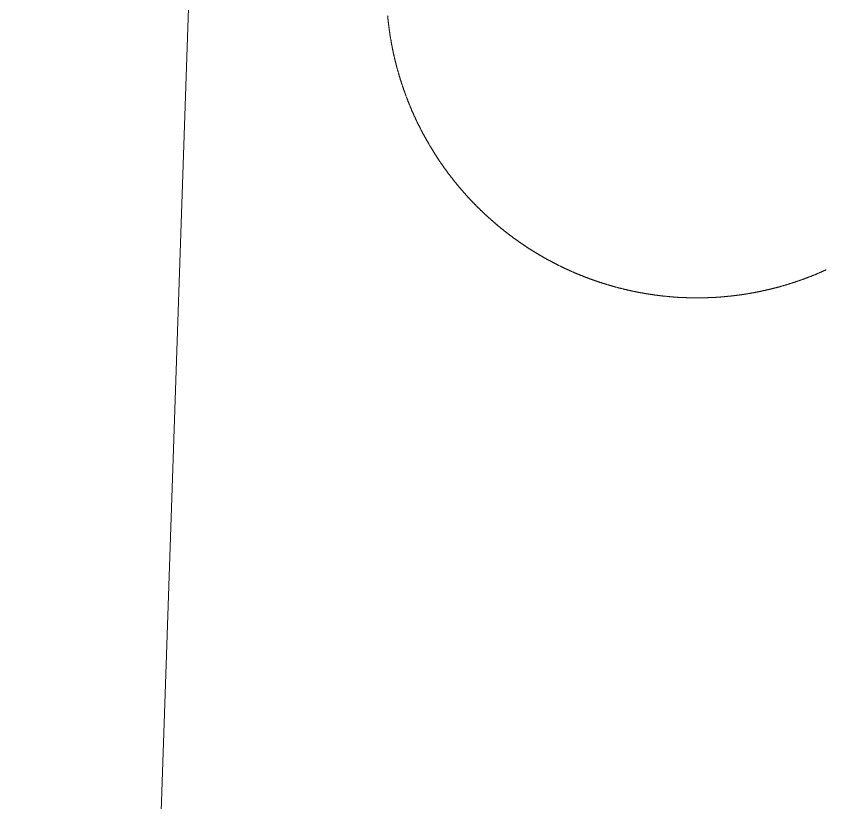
# Model space of a CAD drawing. Header units: millimetres. Extents: x -1000 to 1437, y -200 to 1019.
# Drawn here: x 694.5 to 798.7, y 601.5 to 702.7 of the extents above; entities that cross this region are included whole.
import ezdxf

# ---------------------------------------------------------------- set-up
doc = ezdxf.new("R2010")
doc.units = ezdxf.units.MM
doc.layers.get('0').update_dxf_attribs({"linetype": 'CONTINUOUS', "lineweight": 5, "true_color": 0xffffff})

# ---------------------------------------------------------------- blocks, each defined once
blk = doc.blocks.new('PAD004_CS')
at = {"color": 0}
blk.add_line((-732.5, -175), (0, -200), dxfattribs=at)
blk.add_lwpolyline([(-616.11, -95.74), (-616.09, -95.78), (-616.07, -95.83), (-616.05, -95.87), (-616.03, -95.92), (-616.01, -95.97), (-615.99, -96.01), (-615.97, -96.06), (-615.95, -96.1), (-615.93, -96.15), (-615.91, -96.19), (-615.89, -96.24), (-615.87, -96.29), (-615.85, -96.33), (-615.83, -96.38), (-615.81, -96.42), (-615.79, -96.47), (-615.77, -96.51), (-615.75, -96.56), (-615.73, -96.61), (-615.71, -96.65), (-615.69, -96.7), (-615.67, -96.74), (-615.65, -96.79), (-615.63, -96.84), (-615.61, -96.88), (-615.59, -96.93), (-615.57, -96.98), (-615.55, -97.02), (-615.53, -97.07), (-615.52, -97.11), (-615.5, -97.16), (-615.48, -97.21), (-615.46, -97.25), (-615.44, -97.3), (-615.42, -97.35), (-615.4, -97.39), (-615.38, -97.44), (-615.37, -97.48), (-615.35, -97.53), (-615.33, -97.58), (-615.31, -97.62), (-615.29, -97.67), (-615.27, -97.72), (-615.25, -97.76), (-615.24, -97.81), (-615.22, -97.86), (-615.2, -97.9), (-615.18, -97.95), (-615.16, -98), (-615.15, -98.04), (-615.13, -98.09), (-615.11, -98.14), (-615.09, -98.18), (-615.08, -98.23), (-615.06, -98.28), (-615.04, -98.32), (-615.02, -98.37), (-615.01, -98.42), (-614.99, -98.46), (-614.97, -98.51), (-614.95, -98.56), (-614.94, -98.6), (-614.92, -98.65), (-614.9, -98.7), (-614.88, -98.75), (-614.87, -98.79), (-614.85, -98.84), (-614.83, -98.89), (-614.82, -98.93), (-614.8, -98.98), (-614.78, -99.03), (-614.77, -99.08), (-614.75, -99.12), (-614.73, -99.17), (-614.72, -99.22), (-614.7, -99.26), (-614.68, -99.31), (-614.67, -99.36), (-614.65, -99.41), (-614.64, -99.45), (-614.62, -99.5), (-614.6, -99.55), (-614.59, -99.6), (-614.57, -99.64), (-614.56, -99.69), (-614.54, -99.74), (-614.52, -99.79), (-614.51, -99.83), (-614.49, -99.88), (-614.48, -99.93), (-614.46, -99.98), (-614.45, -100.02), (-614.43, -100.07), (-614.42, -100.12), (-614.4, -100.17), (-614.39, -100.21), (-614.37, -100.26), (-614.36, -100.31), (-614.34, -100.36), (-614.33, -100.4), (-614.31, -100.45), (-614.3, -100.5), (-614.28, -100.55), (-614.27, -100.6), (-614.25, -100.64), (-614.24, -100.69), (-614.22, -100.74), (-614.21, -100.79), (-614.19, -100.83), (-614.18, -100.88), (-614.17, -100.93), (-614.15, -100.98), (-614.14, -101.03), (-614.12, -101.07), (-614.11, -101.12), (-614.09, -101.17), (-614.08, -101.22), (-614.07, -101.27), (-614.05, -101.31), (-614.04, -101.36), (-614.03, -101.41), (-614.01, -101.46), (-614, -101.51), (-613.98, -101.55), (-613.97, -101.6), (-613.96, -101.65), (-613.94, -101.7), (-613.93, -101.75), (-613.92, -101.8), (-613.9, -101.84), (-613.89, -101.89), (-613.88, -101.94), (-613.87, -101.99), (-613.85, -102.04), (-613.84, -102.09), (-613.83, -102.13), (-613.81, -102.18), (-613.8, -102.23), (-613.79, -102.28), (-613.78, -102.33), (-613.76, -102.38), (-613.75, -102.42), (-613.74, -102.47), (-613.73, -102.52), (-613.71, -102.57), (-613.7, -102.62), (-613.69, -102.67), (-613.68, -102.71), (-613.67, -102.76), (-613.65, -102.81), (-613.64, -102.86), (-613.63, -102.91), (-613.62, -102.96), (-613.61, -103.01), (-613.6, -103.05), (-613.58, -103.1), (-613.57, -103.15), (-613.56, -103.2), (-613.55, -103.25), (-613.54, -103.3), (-613.53, -103.35), (-613.52, -103.4), (-613.5, -103.44), (-613.49, -103.49), (-613.48, -103.54), (-613.47, -103.59), (-613.46, -103.64), (-613.45, -103.69), (-613.44, -103.74), (-613.43, -103.79), (-613.42, -103.83), (-613.41, -103.88), (-613.4, -103.93), (-613.39, -103.98), (-613.37, -104.03), (-613.36, -104.08), (-613.35, -104.13), (-613.34, -104.18), (-613.33, -104.23), (-613.32, -104.27), (-613.31, -104.32), (-613.3, -104.37), (-613.29, -104.42), (-613.28, -104.47), (-613.27, -104.52), (-613.26, -104.57), (-613.25, -104.62), (-613.24, -104.67), (-613.24, -104.72), (-613.23, -104.77), (-613.22, -104.81), (-613.21, -104.86), (-613.2, -104.91), (-613.19, -104.96), (-613.18, -105.01), (-613.17, -105.06), (-613.16, -105.11), (-613.15, -105.16), (-613.14, -105.21), (-613.13, -105.26), (-613.13, -105.31), (-613.12, -105.36), (-613.11, -105.4), (-613.1, -105.45), (-613.09, -105.5), (-613.08, -105.55), (-613.07, -105.6), (-613.07, -105.65), (-613.06, -105.7), (-613.05, -105.75), (-613.04, -105.8), (-613.03, -105.85), (-613.02, -105.9), (-613.02, -105.95), (-613.01, -106), (-613, -106.05), (-612.99, -106.09), (-612.98, -106.14), (-612.98, -106.19), (-612.97, -106.24), (-612.96, -106.29), (-612.95, -106.34), (-612.95, -106.39), (-612.94, -106.44), (-612.93, -106.49), (-612.92, -106.54), (-612.92, -106.59), (-612.91, -106.64), (-612.9, -106.69), (-612.9, -106.74), (-612.89, -106.79), (-612.88, -106.84), (-612.88, -106.89), (-612.87, -106.94), (-612.86, -106.99), (-612.85, -107.03), (-612.85, -107.08), (-612.84, -107.13), (-612.84, -107.18), (-612.83, -107.23), (-612.82, -107.28), (-612.82, -107.33), (-612.81, -107.38), (-612.8, -107.43), (-612.8, -107.48), (-612.79, -107.53), (-612.79, -107.58), (-612.78, -107.63), (-612.77, -107.68), (-612.77, -107.73), (-612.76, -107.78), (-612.76, -107.83), (-612.75, -107.88), (-612.75, -107.93), (-612.74, -107.98), (-612.73, -108.03), (-612.73, -108.08), (-612.72, -108.13), (-612.72, -108.18), (-612.71, -108.23), (-612.71, -108.28), (-612.7, -108.33), (-612.7, -108.38), (-612.69, -108.43), (-612.69, -108.48), (-612.68, -108.52), (-612.68, -108.57), (-612.67, -108.62), (-612.67, -108.67), (-612.66, -108.72), (-612.66, -108.77), (-612.66, -108.82), (-612.65, -108.87), (-612.65, -108.92), (-612.64, -108.97), (-612.64, -109.02), (-612.63, -109.07), (-612.63, -109.12), (-612.63, -109.17), (-612.62, -109.22), (-612.62, -109.27), (-612.61, -109.32), (-612.61, -109.37), (-612.61, -109.42), (-612.6, -109.47), (-612.6, -109.52), (-612.6, -109.57), (-612.59, -109.62), (-612.59, -109.67), (-612.59, -109.72), (-612.58, -109.77), (-612.58, -109.82), (-612.58, -109.87), (-612.57, -109.92), (-612.57, -109.97), (-612.57, -110.02), (-612.57, -110.07), (-612.56, -110.12), (-612.56, -110.17), (-612.56, -110.22), (-612.55, -110.27), (-612.55, -110.32), (-612.55, -110.37), (-612.55, -110.42), (-612.54, -110.47), (-612.54, -110.52), (-612.54, -110.57), (-612.54, -110.62), (-612.54, -110.67), (-612.53, -110.72), (-612.53, -110.77), (-612.53, -110.82), (-612.53, -110.87), (-612.53, -110.92), (-612.52, -110.97), (-612.52, -111.02), (-612.52, -111.07), (-612.52, -111.12), (-612.52, -111.17), (-612.52, -111.22), (-612.51, -111.27), (-612.51, -111.32), (-612.51, -111.37), (-612.51, -111.42), (-612.51, -111.47), (-612.51, -111.52), (-612.51, -111.57), (-612.51, -111.62), (-612.51, -111.67), (-612.5, -111.72), (-612.5, -111.77), (-612.5, -111.82), (-612.5, -111.87), (-612.5, -111.92), (-612.5, -111.97), (-612.5, -112.02), (-612.5, -112.07), (-612.5, -112.12), (-612.5, -112.17), (-612.5, -112.22), (-612.5, -112.27), (-612.5, -112.32), (-612.5, -112.37), (-612.5, -112.42), (-612.5, -112.47), (-612.5, -112.52), (-612.5, -112.57), (-612.5, -112.62), (-612.5, -112.67), (-612.5, -112.72), (-612.5, -112.77), (-612.5, -112.82), (-612.5, -112.87), (-612.5, -112.92), (-612.5, -112.97), (-612.51, -113.02), (-612.51, -113.07), (-612.51, -113.12), (-612.51, -113.17), (-612.51, -113.22), (-612.51, -113.27), (-612.51, -113.32), (-612.51, -113.37), (-612.51, -113.42), (-612.52, -113.47), (-612.52, -113.52), (-612.52, -113.57), (-612.52, -113.62), (-612.52, -113.67), (-612.52, -113.72), (-612.53, -113.77), (-612.53, -113.82), (-612.53, -113.87), (-612.53, -113.92), (-612.53, -113.97), (-612.53, -114.02), (-612.54, -114.07), (-612.54, -114.12), (-612.54, -114.17), (-612.54, -114.22), (-612.55, -114.27), (-612.55, -114.32), (-612.55, -114.37), (-612.55, -114.42), (-612.56, -114.47), (-612.56, -114.52), (-612.56, -114.57), (-612.56, -114.62), (-612.57, -114.67), (-612.57, -114.72), (-612.57, -114.77), (-612.58, -114.82), (-612.58, -114.87), (-612.58, -114.92), (-612.59, -114.97), (-612.59, -115.02), (-612.59, -115.07), (-612.6, -115.12), (-612.6, -115.17), (-612.6, -115.22), (-612.61, -115.27), (-612.61, -115.32), (-612.61, -115.37), (-612.62, -115.42), (-612.62, -115.47), (-612.63, -115.52), (-612.63, -115.57), (-612.63, -115.62), (-612.64, -115.67), (-612.64, -115.71), (-612.65, -115.76), (-612.65, -115.81), (-612.65, -115.86), (-612.66, -115.91), (-612.66, -115.96), (-612.67, -116.01), (-612.67, -116.06), (-612.68, -116.11), (-612.68, -116.16), (-612.69, -116.21), (-612.69, -116.26), (-612.7, -116.31), (-612.7, -116.36), (-612.71, -116.41), (-612.71, -116.46), (-612.72, -116.51), (-612.72, -116.56), (-612.73, -116.61), (-612.73, -116.66), (-612.74, -116.71), (-612.74, -116.76), (-612.75, -116.81), (-612.75, -116.86), (-612.76, -116.91), (-612.77, -116.96), (-612.77, -117.01), (-612.78, -117.06), (-612.78, -117.11), (-612.79, -117.16), (-612.8, -117.21), (-612.8, -117.26), (-612.81, -117.31), (-612.81, -117.36), (-612.82, -117.41), (-612.83, -117.46), (-612.83, -117.5), (-612.84, -117.55), (-612.85, -117.6), (-612.85, -117.65), (-612.86, -117.7), (-612.87, -117.75), (-612.87, -117.8), (-612.88, -117.85), (-612.89, -117.9), (-612.89, -117.95), (-612.9, -118), (-612.91, -118.05), (-612.92, -118.1), (-612.92, -118.15), (-612.93, -118.2), (-612.94, -118.25), (-612.94, -118.3), (-612.95, -118.35), (-612.96, -118.4), (-612.97, -118.45), (-612.97, -118.49), (-612.98, -118.54), (-612.99, -118.59), (-613, -118.64), (-613.01, -118.69), (-613.01, -118.74), (-613.02, -118.79), (-613.03, -118.84), (-613.04, -118.89), (-613.05, -118.94), (-613.05, -118.99), (-613.06, -119.04), (-613.07, -119.09), (-613.08, -119.14), (-613.09, -119.19), (-613.1, -119.23), (-613.11, -119.28), (-613.11, -119.33), (-613.12, -119.38), (-613.13, -119.43), (-613.14, -119.48), (-613.15, -119.53), (-613.16, -119.58), (-613.17, -119.63), (-613.18, -119.68), (-613.19, -119.73), (-613.2, -119.78), (-613.2, -119.82), (-613.21, -119.87), (-613.22, -119.92), (-613.23, -119.97), (-613.24, -120.02), (-613.25, -120.07), (-613.26, -120.12), (-613.27, -120.17), (-613.28, -120.22), (-613.29, -120.27), (-613.3, -120.32), (-613.31, -120.36), (-613.32, -120.41), (-613.33, -120.46), (-613.34, -120.51), (-613.35, -120.56), (-613.36, -120.61), (-613.37, -120.66), (-613.38, -120.71), (-613.39, -120.76), (-613.4, -120.8), (-613.41, -120.85), (-613.42, -120.9), (-613.44, -120.95), (-613.45, -121), (-613.46, -121.05), (-613.47, -121.1), (-613.48, -121.15), (-613.49, -121.2), (-613.5, -121.24), (-613.51, -121.29), (-613.52, -121.34), (-613.53, -121.39), (-613.55, -121.44), (-613.56, -121.49), (-613.57, -121.54), (-613.58, -121.58), (-613.59, -121.63), (-613.6, -121.68), (-613.62, -121.73), (-613.63, -121.78), (-613.64, -121.83), (-613.65, -121.88), (-613.66, -121.93), (-613.67, -121.97), (-613.69, -122.02), (-613.7, -122.07), (-613.71, -122.12), (-613.72, -122.17), (-613.74, -122.22), (-613.75, -122.26), (-613.76, -122.31), (-613.77, -122.36), (-613.79, -122.41), (-613.8, -122.46), (-613.81, -122.51), (-613.82, -122.55), (-613.84, -122.6), (-613.85, -122.65), (-613.86, -122.7), (-613.87, -122.75), (-613.89, -122.8), (-613.9, -122.84), (-613.91, -122.89), (-613.93, -122.94), (-613.94, -122.99), (-613.95, -123.04), (-613.97, -123.09), (-613.98, -123.13), (-613.99, -123.18), (-614.01, -123.23), (-614.02, -123.28), (-614.04, -123.33), (-614.05, -123.37), (-614.06, -123.42), (-614.08, -123.47), (-614.09, -123.52), (-614.1, -123.57), (-614.12, -123.61), (-614.13, -123.66), (-614.15, -123.71), (-614.16, -123.76), (-614.18, -123.81), (-614.19, -123.85), (-614.2, -123.9), (-614.22, -123.95), (-614.23, -124), (-614.25, -124.05), (-614.26, -124.09), (-614.28, -124.14), (-614.29, -124.19), (-614.31, -124.24), (-614.32, -124.28), (-614.34, -124.33), (-614.35, -124.38), (-614.37, -124.43), (-614.38, -124.48), (-614.4, -124.52), (-614.41, -124.57), (-614.43, -124.62), (-614.44, -124.67), (-614.46, -124.71), (-614.47, -124.76), (-614.49, -124.81), (-614.5, -124.86), (-614.52, -124.9), (-614.54, -124.95), (-614.55, -125), (-614.57, -125.05), (-614.58, -125.09), (-614.6, -125.14), (-614.62, -125.19), (-614.63, -125.24), (-614.65, -125.28), (-614.66, -125.33), (-614.68, -125.38), (-614.7, -125.42), (-614.71, -125.47), (-614.73, -125.52), (-614.75, -125.57), (-614.76, -125.61), (-614.78, -125.66), (-614.8, -125.71), (-614.81, -125.75), (-614.83, -125.8), (-614.85, -125.85), (-614.86, -125.9), (-614.88, -125.94), (-614.9, -125.99), (-614.91, -126.04), (-614.93, -126.08), (-614.95, -126.13), (-614.97, -126.18), (-614.98, -126.22), (-615, -126.27), (-615.02, -126.32), (-615.04, -126.37), (-615.05, -126.41), (-615.07, -126.46), (-615.09, -126.51), (-615.11, -126.55), (-615.12, -126.6), (-615.14, -126.65), (-615.16, -126.69), (-615.18, -126.74), (-615.2, -126.79), (-615.21, -126.83), (-615.23, -126.88), (-615.25, -126.93), (-615.27, -126.97), (-615.29, -127.02), (-615.3, -127.07), (-615.32, -127.11), (-615.34, -127.16), (-615.36, -127.2), (-615.38, -127.25), (-615.4, -127.3), (-615.42, -127.34), (-615.43, -127.39), (-615.45, -127.44), (-615.47, -127.48), (-615.49, -127.53), (-615.51, -127.58), (-615.53, -127.62), (-615.55, -127.67), (-615.57, -127.71), (-615.59, -127.76), (-615.61, -127.81), (-615.63, -127.85), (-615.65, -127.9), (-615.66, -127.94), (-615.68, -127.99), (-615.7, -128.04), (-615.72, -128.08), (-615.74, -128.13), (-615.76, -128.17), (-615.78, -128.22), (-615.8, -128.27), (-615.82, -128.31), (-615.84, -128.36), (-615.86, -128.4), (-615.88, -128.45), (-615.9, -128.5), (-615.92, -128.54), (-615.94, -128.59), (-615.96, -128.63), (-615.98, -128.68), (-616, -128.72), (-616.02, -128.77), (-616.05, -128.81), (-616.07, -128.86), (-616.09, -128.91), (-616.11, -128.95), (-616.13, -129), (-616.15, -129.04), (-616.17, -129.09), (-616.19, -129.13), (-616.21, -129.18), (-616.23, -129.22), (-616.25, -129.27), (-616.28, -129.31), (-616.3, -129.36), (-616.32, -129.4), (-616.34, -129.45), (-616.36, -129.5), (-616.38, -129.54), (-616.4, -129.59), (-616.42, -129.63), (-616.45, -129.68), (-616.47, -129.72), (-616.49, -129.77), (-616.51, -129.81), (-616.53, -129.86), (-616.56, -129.9), (-616.58, -129.95), (-616.6, -129.99), (-616.62, -130.04), (-616.64, -130.08), (-616.67, -130.13), (-616.69, -130.17), (-616.71, -130.21), (-616.73, -130.26), (-616.76, -130.3), (-616.78, -130.35), (-616.8, -130.39), (-616.82, -130.44), (-616.85, -130.48), (-616.87, -130.53), (-616.89, -130.57), (-616.91, -130.62), (-616.94, -130.66), (-616.96, -130.7), (-616.98, -130.75), (-617.01, -130.79), (-617.03, -130.84), (-617.05, -130.88), (-617.07, -130.93), (-617.1, -130.97), (-617.12, -131.02), (-617.14, -131.06), (-617.17, -131.1), (-617.19, -131.15), (-617.22, -131.19), (-617.24, -131.24), (-617.26, -131.28), (-617.29, -131.32), (-617.31, -131.37), (-617.33, -131.41), (-617.36, -131.46), (-617.38, -131.5), (-617.41, -131.54), (-617.43, -131.59), (-617.45, -131.63), (-617.48, -131.68), (-617.5, -131.72), (-617.53, -131.76), (-617.55, -131.81), (-617.57, -131.85), (-617.6, -131.89), (-617.62, -131.94), (-617.65, -131.98), (-617.67, -132.02), (-617.7, -132.07), (-617.72, -132.11), (-617.75, -132.15), (-617.77, -132.2), (-617.8, -132.24), (-617.82, -132.29), (-617.85, -132.33), (-617.87, -132.37), (-617.9, -132.42), (-617.92, -132.46), (-617.95, -132.5), (-617.97, -132.54), (-618, -132.59), (-618.02, -132.63), (-618.05, -132.67), (-618.07, -132.72), (-618.1, -132.76), (-618.12, -132.8), (-618.15, -132.85), (-618.18, -132.89), (-618.2, -132.93), (-618.23, -132.97), (-618.25, -133.02), (-618.28, -133.06), (-618.3, -133.1), (-618.33, -133.15), (-618.36, -133.19), (-618.38, -133.23), (-618.41, -133.27), (-618.43, -133.32), (-618.46, -133.36), (-618.49, -133.4), (-618.51, -133.44), (-618.54, -133.49), (-618.57, -133.53), (-618.59, -133.57), (-618.62, -133.61), (-618.65, -133.66), (-618.67, -133.7), (-618.7, -133.74), (-618.73, -133.78), (-618.75, -133.82), (-618.78, -133.87), (-618.81, -133.91), (-618.83, -133.95), (-618.86, -133.99), (-618.89, -134.04), (-618.91, -134.08), (-618.94, -134.12), (-618.97, -134.16), (-619, -134.2), (-619.02, -134.25), (-619.05, -134.29), (-619.08, -134.33), (-619.11, -134.37), (-619.13, -134.41), (-619.16, -134.45), (-619.19, -134.5), (-619.22, -134.54), (-619.24, -134.58), (-619.27, -134.62), (-619.3, -134.66), (-619.33, -134.7), (-619.36, -134.74), (-619.38, -134.79), (-619.41, -134.83), (-619.44, -134.87), (-619.47, -134.91), (-619.5, -134.95), (-619.53, -134.99), (-619.55, -135.03), (-619.58, -135.08), (-619.61, -135.12), (-619.64, -135.16), (-619.67, -135.2), (-619.7, -135.24), (-619.72, -135.28), (-619.75, -135.32), (-619.78, -135.36), (-619.81, -135.4), (-619.84, -135.44), (-619.87, -135.48), (-619.9, -135.53), (-619.93, -135.57), (-619.96, -135.61), (-619.98, -135.65), (-620.01, -135.69), (-620.04, -135.73), (-620.07, -135.77), (-620.1, -135.81), (-620.13, -135.85), (-620.16, -135.89), (-620.19, -135.93), (-620.22, -135.97), (-620.25, -136.01), (-620.28, -136.05), (-620.31, -136.09), (-620.34, -136.13), (-620.37, -136.17), (-620.4, -136.21), (-620.43, -136.25), (-620.46, -136.29), (-620.49, -136.33), (-620.52, -136.37), (-620.55, -136.41), (-620.58, -136.45), (-620.61, -136.49), (-620.64, -136.53), (-620.67, -136.57), (-620.7, -136.61), (-620.73, -136.65), (-620.76, -136.69), (-620.79, -136.73), (-620.82, -136.77), (-620.85, -136.81), (-620.88, -136.85), (-620.91, -136.89), (-620.94, -136.93), (-620.97, -136.97), (-621, -137.01), (-621.03, -137.05), (-621.07, -137.09), (-621.1, -137.13), (-621.13, -137.17), (-621.16, -137.2), (-621.19, -137.24), (-621.22, -137.28), (-621.25, -137.32), (-621.28, -137.36), (-621.31, -137.4), (-621.35, -137.44), (-621.38, -137.48), (-621.41, -137.52), (-621.44, -137.56), (-621.47, -137.59), (-621.5, -137.63), (-621.53, -137.67), (-621.57, -137.71), (-621.6, -137.75), (-621.63, -137.79), (-621.66, -137.83), (-621.69, -137.86), (-621.73, -137.9), (-621.76, -137.94), (-621.79, -137.98), (-621.82, -138.02), (-621.85, -138.06), (-621.89, -138.1), (-621.92, -138.13), (-621.95, -138.17), (-621.98, -138.21), (-622.01, -138.25), (-622.05, -138.29), (-622.08, -138.32), (-622.11, -138.36), (-622.14, -138.4), (-622.18, -138.44), (-622.21, -138.48), (-622.24, -138.51), (-622.28, -138.55), (-622.31, -138.59), (-622.34, -138.63), (-622.37, -138.66), (-622.41, -138.7), (-622.44, -138.74), (-622.47, -138.78), (-622.51, -138.81), (-622.54, -138.85), (-622.57, -138.89), (-622.61, -138.93), (-622.64, -138.96), (-622.67, -139), (-622.71, -139.04), (-622.74, -139.08), (-622.77, -139.11), (-622.81, -139.15), (-622.84, -139.19), (-622.87, -139.22), (-622.91, -139.26), (-622.94, -139.3), (-622.97, -139.34), (-623.01, -139.37), (-623.04, -139.41), (-623.07, -139.45), (-623.11, -139.48), (-623.14, -139.52), (-623.18, -139.56), (-623.21, -139.59), (-623.24, -139.63), (-623.28, -139.67), (-623.31, -139.7), (-623.35, -139.74), (-623.38, -139.78), (-623.42, -139.81), (-623.45, -139.85), (-623.48, -139.88), (-623.52, -139.92), (-623.55, -139.96), (-623.59, -139.99), (-623.62, -140.03), (-623.66, -140.07), (-623.69, -140.1), (-623.73, -140.14), (-623.76, -140.17), (-623.8, -140.21), (-623.83, -140.25), (-623.87, -140.28), (-623.9, -140.32), (-623.94, -140.35), (-623.97, -140.39), (-624.01, -140.42), (-624.04, -140.46), (-624.08, -140.49), (-624.11, -140.53), (-624.15, -140.57), (-624.18, -140.6), (-624.22, -140.64), (-624.25, -140.67), (-624.29, -140.71), (-624.32, -140.74), (-624.36, -140.78), (-624.39, -140.81), (-624.43, -140.85), (-624.47, -140.88), (-624.5, -140.92), (-624.54, -140.95), (-624.57, -140.99), (-624.61, -141.02), (-624.64, -141.06), (-624.68, -141.09), (-624.72, -141.13), (-624.75, -141.16), (-624.79, -141.2), (-624.82, -141.23), (-624.86, -141.27), (-624.9, -141.3), (-624.93, -141.33), (-624.97, -141.37), (-625.01, -141.4), (-625.04, -141.44), (-625.08, -141.47), (-625.11, -141.51), (-625.15, -141.54), (-625.19, -141.57), (-625.22, -141.61), (-625.26, -141.64), (-625.3, -141.68), (-625.33, -141.71), (-625.37, -141.75), (-625.41, -141.78), (-625.44, -141.81), (-625.48, -141.85), (-625.52, -141.88), (-625.56, -141.91), (-625.59, -141.95), (-625.63, -141.98), (-625.67, -142.01), (-625.7, -142.05), (-625.74, -142.08), (-625.78, -142.12), (-625.82, -142.15), (-625.85, -142.18), (-625.89, -142.22), (-625.93, -142.25), (-625.96, -142.28), (-626, -142.31), (-626.04, -142.35), (-626.08, -142.38), (-626.11, -142.41), (-626.15, -142.45), (-626.19, -142.48), (-626.23, -142.51), (-626.26, -142.55), (-626.3, -142.58), (-626.34, -142.61), (-626.38, -142.64), (-626.42, -142.68), (-626.45, -142.71), (-626.49, -142.74), (-626.53, -142.77), (-626.57, -142.81), (-626.61, -142.84), (-626.64, -142.87), (-626.68, -142.9), (-626.72, -142.94), (-626.76, -142.97), (-626.8, -143), (-626.84, -143.03), (-626.87, -143.06), (-626.91, -143.1), (-626.95, -143.13), (-626.99, -143.16), (-627.03, -143.19), (-627.07, -143.22), (-627.11, -143.26), (-627.14, -143.29), (-627.18, -143.32), (-627.22, -143.35), (-627.26, -143.38), (-627.3, -143.41), (-627.34, -143.45), (-627.38, -143.48), (-627.42, -143.51), (-627.45, -143.54), (-627.49, -143.57), (-627.53, -143.6), (-627.57, -143.63), (-627.61, -143.66), (-627.65, -143.7), (-627.69, -143.73), (-627.73, -143.76), (-627.77, -143.79), (-627.81, -143.82), (-627.85, -143.85), (-627.89, -143.88), (-627.93, -143.91), (-627.96, -143.94), (-628, -143.97), (-628.04, -144), (-628.08, -144.03), (-628.12, -144.06), (-628.16, -144.09), (-628.2, -144.13), (-628.24, -144.16), (-628.28, -144.19), (-628.32, -144.22), (-628.36, -144.25), (-628.4, -144.28), (-628.44, -144.31), (-628.48, -144.34), (-628.52, -144.37), (-628.56, -144.4), (-628.6, -144.43), (-628.64, -144.46), (-628.68, -144.49), (-628.72, -144.52), (-628.76, -144.55), (-628.8, -144.58), (-628.84, -144.6), (-628.88, -144.63), (-628.92, -144.66), (-628.96, -144.69), (-629, -144.72), (-629.04, -144.75), (-629.08, -144.78), (-629.13, -144.81), (-629.17, -144.84), (-629.21, -144.87), (-629.25, -144.9), (-629.29, -144.93), (-629.33, -144.96), (-629.37, -144.98), (-629.41, -145.01), (-629.45, -145.04), (-629.49, -145.07), (-629.53, -145.1), (-629.57, -145.13), (-629.62, -145.16), (-629.66, -145.19), (-629.7, -145.21), (-629.74, -145.24), (-629.78, -145.27), (-629.82, -145.3), (-629.86, -145.33), (-629.9, -145.36), (-629.94, -145.38), (-629.99, -145.41), (-630.03, -145.44), (-630.07, -145.47), (-630.11, -145.5), (-630.15, -145.53), (-630.19, -145.55), (-630.23, -145.58), (-630.28, -145.61), (-630.32, -145.64), (-630.36, -145.66), (-630.4, -145.69), (-630.44, -145.72), (-630.48, -145.75), (-630.53, -145.77), (-630.57, -145.8), (-630.61, -145.83), (-630.65, -145.86), (-630.69, -145.88), (-630.74, -145.91), (-630.78, -145.94), (-630.82, -145.97), (-630.86, -145.99), (-630.9, -146.02), (-630.95, -146.05), (-630.99, -146.07), (-631.03, -146.1), (-631.07, -146.13), (-631.11, -146.15), (-631.16, -146.18), (-631.2, -146.21), (-631.24, -146.23), (-631.28, -146.26), (-631.33, -146.29), (-631.37, -146.31), (-631.41, -146.34), (-631.45, -146.37), (-631.5, -146.39), (-631.54, -146.42), (-631.58, -146.44), (-631.62, -146.47), (-631.67, -146.5), (-631.71, -146.52), (-631.75, -146.55), (-631.79, -146.57), (-631.84, -146.6), (-631.88, -146.63), (-631.92, -146.65), (-631.97, -146.68), (-632.01, -146.7), (-632.05, -146.73), (-632.09, -146.75), (-632.14, -146.78), (-632.18, -146.81), (-632.22, -146.83), (-632.27, -146.86), (-632.31, -146.88), (-632.35, -146.91), (-632.4, -146.93), (-632.44, -146.96), (-632.48, -146.98), (-632.53, -147.01), (-632.57, -147.03), (-632.61, -147.06), (-632.66, -147.08), (-632.7, -147.11), (-632.74, -147.13), (-632.79, -147.16), (-632.83, -147.18), (-632.87, -147.2), (-632.92, -147.23), (-632.96, -147.25), (-633, -147.28), (-633.05, -147.3), (-633.09, -147.33), (-633.14, -147.35), (-633.18, -147.38), (-633.22, -147.4), (-633.27, -147.42), (-633.31, -147.45), (-633.35, -147.47), (-633.4, -147.5), (-633.44, -147.52), (-633.49, -147.54), (-633.53, -147.57), (-633.57, -147.59), (-633.62, -147.61), (-633.66, -147.64), (-633.71, -147.66), (-633.75, -147.68), (-633.8, -147.71), (-633.84, -147.73), (-633.88, -147.75), (-633.93, -147.78), (-633.97, -147.8), (-634.02, -147.82), (-634.06, -147.85), (-634.11, -147.87), (-634.15, -147.89), (-634.19, -147.92), (-634.24, -147.94), (-634.28, -147.96), (-634.33, -147.98), (-634.37, -148.01), (-634.42, -148.03), (-634.46, -148.05), (-634.51, -148.08), (-634.55, -148.1), (-634.6, -148.12), (-634.64, -148.14), (-634.69, -148.16), (-634.73, -148.19), (-634.77, -148.21), (-634.82, -148.23), (-634.86, -148.25), (-634.91, -148.28), (-634.95, -148.3), (-635, -148.32), (-635.04, -148.34), (-635.09, -148.36), (-635.13, -148.38), (-635.18, -148.41), (-635.22, -148.43), (-635.27, -148.45), (-635.31, -148.47), (-635.36, -148.49), (-635.4, -148.51), (-635.45, -148.54), (-635.5, -148.56), (-635.54, -148.58), (-635.59, -148.6), (-635.63, -148.62), (-635.68, -148.64), (-635.72, -148.66), (-635.77, -148.68), (-635.81, -148.7), (-635.86, -148.72), (-635.9, -148.75), (-635.95, -148.77), (-635.99, -148.79), (-636.04, -148.81), (-636.09, -148.83), (-636.13, -148.85), (-636.18, -148.87), (-636.22, -148.89), (-636.27, -148.91), (-636.31, -148.93), (-636.36, -148.95), (-636.41, -148.97), (-636.45, -148.99), (-636.5, -149.01), (-636.54, -149.03), (-636.59, -149.05), (-636.63, -149.07), (-636.68, -149.09), (-636.73, -149.11), (-636.77, -149.13), (-636.82, -149.15), (-636.86, -149.17), (-636.91, -149.19), (-636.96, -149.21), (-637, -149.23), (-637.05, -149.25), (-637.1, -149.27), (-637.14, -149.28), (-637.19, -149.3), (-637.23, -149.32), (-637.28, -149.34), (-637.33, -149.36), (-637.37, -149.38), (-637.42, -149.4), (-637.46, -149.42), (-637.51, -149.44), (-637.56, -149.46), (-637.6, -149.47), (-637.65, -149.49), (-637.7, -149.51), (-637.74, -149.53), (-637.79, -149.55), (-637.84, -149.57), (-637.88, -149.58), (-637.93, -149.6), (-637.98, -149.62), (-638.02, -149.64), (-638.07, -149.66), (-638.12, -149.68), (-638.16, -149.69), (-638.21, -149.71), (-638.26, -149.73), (-638.3, -149.75), (-638.35, -149.76), (-638.4, -149.78), (-638.44, -149.8), (-638.49, -149.82), (-638.54, -149.83), (-638.58, -149.85), (-638.63, -149.87), (-638.68, -149.89), (-638.72, -149.9), (-638.77, -149.92), (-638.82, -149.94), (-638.87, -149.96), (-638.91, -149.97), (-638.96, -149.99), (-639.01, -150.01), (-639.05, -150.02), (-639.1, -150.04), (-639.15, -150.06), (-639.19, -150.07), (-639.24, -150.09), (-639.29, -150.11), (-639.34, -150.12), (-639.38, -150.14), (-639.43, -150.16), (-639.48, -150.17), (-639.53, -150.19), (-639.57, -150.2), (-639.62, -150.22), (-639.67, -150.24), (-639.71, -150.25), (-639.76, -150.27), (-639.81, -150.28), (-639.86, -150.3), (-639.9, -150.32), (-639.95, -150.33), (-640, -150.35), (-640.05, -150.36), (-640.09, -150.38), (-640.14, -150.39), (-640.19, -150.41), (-640.24, -150.42), (-640.28, -150.44), (-640.33, -150.46), (-640.38, -150.47), (-640.43, -150.49), (-640.48, -150.5), (-640.52, -150.52), (-640.57, -150.53), (-640.62, -150.55), (-640.67, -150.56), (-640.71, -150.57), (-640.76, -150.59), (-640.81, -150.6), (-640.86, -150.62), (-640.91, -150.63), (-640.95, -150.65), (-641, -150.66), (-641.05, -150.68), (-641.1, -150.69), (-641.14, -150.71), (-641.19, -150.72), (-641.24, -150.73), (-641.29, -150.75), (-641.34, -150.76), (-641.38, -150.78), (-641.43, -150.79), (-641.48, -150.8), (-641.53, -150.82), (-641.58, -150.83), (-641.62, -150.84), (-641.67, -150.86), (-641.72, -150.87), (-641.77, -150.88), (-641.82, -150.9), (-641.87, -150.91), (-641.91, -150.92), (-641.96, -150.94), (-642.01, -150.95), (-642.06, -150.96), (-642.11, -150.98), (-642.16, -150.99), (-642.2, -151), (-642.25, -151.02), (-642.3, -151.03), (-642.35, -151.04), (-642.4, -151.05), (-642.45, -151.07), (-642.49, -151.08), (-642.54, -151.09), (-642.59, -151.1), (-642.64, -151.12), (-642.69, -151.13), (-642.74, -151.14), (-642.78, -151.15), (-642.83, -151.17), (-642.88, -151.18), (-642.93, -151.19), (-642.98, -151.2), (-643.03, -151.21), (-643.08, -151.22), (-643.12, -151.24), (-643.17, -151.25), (-643.22, -151.26), (-643.27, -151.27), (-643.32, -151.28), (-643.37, -151.29), (-643.42, -151.31), (-643.46, -151.32), (-643.51, -151.33), (-643.56, -151.34), (-643.61, -151.35), (-643.66, -151.36), (-643.71, -151.37), (-643.76, -151.38), (-643.81, -151.39), (-643.86, -151.41), (-643.9, -151.42), (-643.95, -151.43), (-644, -151.44), (-644.05, -151.45), (-644.1, -151.46), (-644.15, -151.47), (-644.2, -151.48), (-644.25, -151.49), (-644.29, -151.5), (-644.34, -151.51), (-644.39, -151.52), (-644.44, -151.53), (-644.49, -151.54), (-644.54, -151.55), (-644.59, -151.56), (-644.64, -151.57), (-644.69, -151.58), (-644.74, -151.59), (-644.78, -151.6), (-644.83, -151.61), (-644.88, -151.62), (-644.93, -151.63), (-644.98, -151.64), (-645.03, -151.65), (-645.08, -151.66), (-645.13, -151.67), (-645.18, -151.67), (-645.23, -151.68), (-645.28, -151.69), (-645.33, -151.7), (-645.37, -151.71), (-645.42, -151.72), (-645.47, -151.73), (-645.52, -151.74), (-645.57, -151.75), (-645.62, -151.75), (-645.67, -151.76), (-645.72, -151.77), (-645.77, -151.78), (-645.82, -151.79), (-645.87, -151.8), (-645.92, -151.81), (-645.97, -151.81), (-646.02, -151.82), (-646.06, -151.83), (-646.11, -151.84), (-646.16, -151.85), (-646.21, -151.85), (-646.26, -151.86), (-646.31, -151.87), (-646.36, -151.88), (-646.41, -151.88), (-646.46, -151.89), (-646.51, -151.9), (-646.56, -151.91), (-646.61, -151.91), (-646.66, -151.92), (-646.71, -151.93), (-646.76, -151.94), (-646.81, -151.94), (-646.86, -151.95), (-646.9, -151.96), (-646.95, -151.96), (-647, -151.97), (-647.05, -151.98), (-647.1, -151.99), (-647.15, -151.99), (-647.2, -152), (-647.25, -152), (-647.3, -152.01), (-647.35, -152.02), (-647.4, -152.02), (-647.45, -152.03), (-647.5, -152.04), (-647.55, -152.04), (-647.6, -152.05), (-647.65, -152.06), (-647.7, -152.06), (-647.75, -152.07), (-647.8, -152.07), (-647.85, -152.08), (-647.9, -152.09), (-647.95, -152.09), (-648, -152.1), (-648.05, -152.1), (-648.1, -152.11), (-648.14, -152.11), (-648.19, -152.12), (-648.24, -152.12), (-648.29, -152.13), (-648.34, -152.13), (-648.39, -152.14), (-648.44, -152.14), (-648.49, -152.15), (-648.54, -152.15), (-648.59, -152.16), (-648.64, -152.16), (-648.69, -152.17), (-648.74, -152.17), (-648.79, -152.18)])
blk = doc.blocks.new('block 1')
at = {"color": 0, "rotation": 270}
blk.add_blockref('PAD004_CS', (72.84, -268.17), dxfattribs=at)

msp = doc.modelspace()

# ---------------------------------------------------------------- block references
msp.add_blockref('block 1', (821.64, 322.16))

doc.saveas('drawing.dxf')
